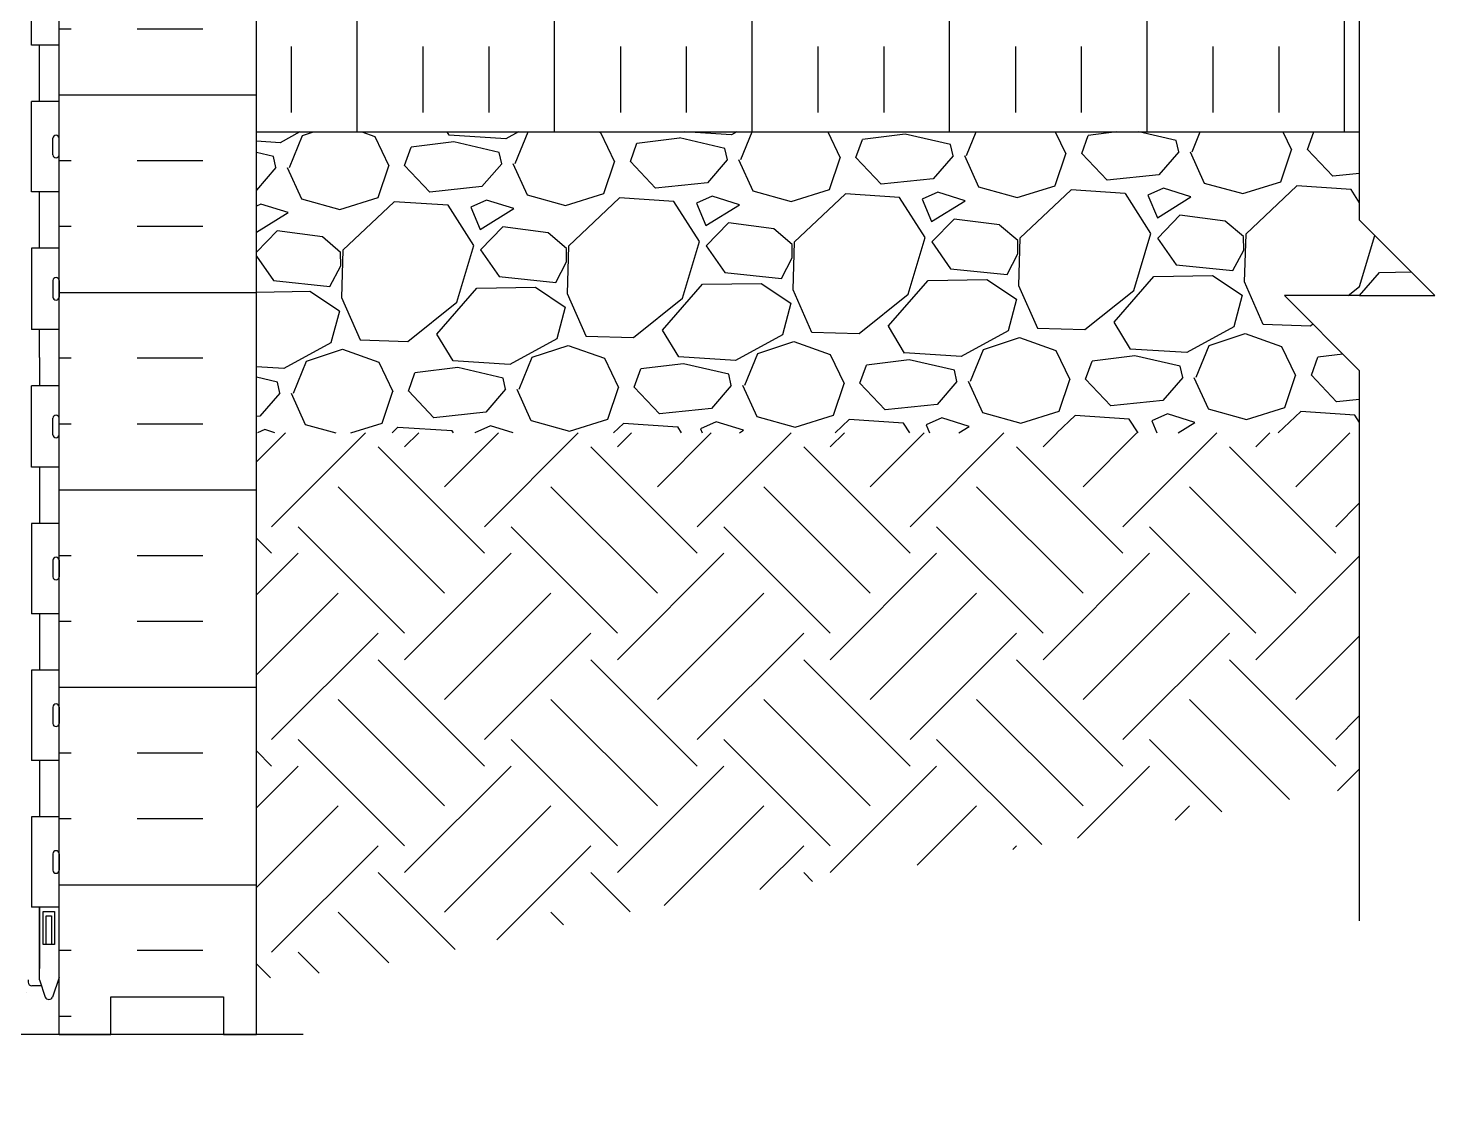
# Model space of a CAD drawing. Header units: inches. Extents: x 45.5 to 101.8, y 21.2 to 93.9.
# Drawn here: x 83.08 to 101.78, y 37.9 to 52.28 of the extents above; entities that cross this region are included whole.
import ezdxf

# ---------------------------------------------------------------- set-up
doc = ezdxf.new("R2010")
doc.units = ezdxf.units.IN
doc.header["$LTSCALE"] = 0.5
doc.header["$MEASUREMENT"] = 0
for name, color, linetype in [('HATCH', 12, 'Continuous'), ('line25', 2, 'Continuous'), ('LINE50', 5, 'Continuous'), ('LINE9', 9, 'Continuous'), ('TEXT', 4, 'Continuous'), ('Web_Edge', 9, 'Continuous')]:
    doc.layers.add(name, color=color, linetype=linetype)

msp = doc.modelspace()

# ---------------------------------------------------------------- hatches: boundary and pattern name
at = {"layer": 'HATCH'}
h = msp.add_hatch(dxfattribs=at)
h.set_pattern_fill('INSUL', color=256, scale=7, style=0)
h.set_pattern_definition([(180, (3009.6541, -358.109), (0, 2.625), []), (180, (3009.6541, -357.234), (0, 2.625), [0.875, -0.875]), (180, (3009.6541, -356.359), (0, 2.625), [0.875, -0.875])])
h.paths.add_polyline_path([(86.118, 38.901), (85.68, 38.901), (85.68, 39.401), (84.18, 39.401), (84.18, 38.901), (83.493, 38.901), (83.493, 56.901), (84.18, 56.901), (84.18, 57.401), (85.68, 57.401), (85.68, 56.901), (86.118, 56.901)])
h = msp.add_hatch(dxfattribs=at)
h.set_pattern_fill('INSUL', color=256, scale=7, angle=90, style=0)
h.set_pattern_definition([(270, (111.077, 81.783), (-2.625, -2e-16), []), (270, (110.202, 81.783), (-2.625, -2e-16), [0.875, -0.875]), (270, (109.327, 81.783), (-2.625, -2e-16), [0.875, -0.875])])
h.paths.add_polyline_path([(100.778, 52.901), (100.778, 50.901), (86.118, 50.901), (86.118, 52.901)])
h = msp.add_hatch(dxfattribs=at)
h.set_pattern_fill('AR-CONC', color=256, scale=0.5)
edge = h.paths.add_edge_path()
edge.add_line((83.259, 39.549), (83.133, 39.549))
edge.add_arc((83.133, 39.599), 0.05, 180, 270, ccw=False)
edge.add_line((83.083, 39.599), (83.083, 39.629))
edge.add_line((83.083, 39.629), (82.983, 39.629))
edge.add_line((82.983, 39.629), (82.983, 41.119))
edge.add_arc((82.808, 41.042), 0.19, 23.6297, 81.5172)
edge.add_arc((82.852, 41.43), 0.2, 172.8929, 265.5899, ccw=False)
edge.add_arc((82.279, 41.436), 0.375, 2.9237, 239.8675)
edge.add_arc((82.005, 40.831), 0.293, -151.3615, 73.0731, ccw=False)
edge.add_spline(control_points=[(81.741, 40.703), (81.655, 40.87), (81.402, 41.36), (81.207, 42.041), (80.882, 42.171)], knot_values=[0, 0, 0, 0, 0.579211, 1.703896, 1.703896, 1.703896, 1.703896], degree=3, periodic=0)
edge.add_spline(control_points=[(80.882, 42.171), (80.832, 42.191), (80.778, 42.204), (80.721, 42.212)], knot_values=[1.703896, 1.703896, 1.703896, 1.703896, 1.875321, 1.875321, 1.875321, 1.875321], degree=3, periodic=0)
edge.add_arc((80.68, 41.714), 0.5, 85.2926, 251.7937)
edge.add_arc((80.334, 41.089), 0.242, -90, 38.2327, ccw=False)
edge.add_spline(control_points=[(80.334, 40.847), (80.213, 40.845), (79.393, 41.196), (79.148, 41.644), (79.009, 41.924)], knot_values=[0.038125, 0.038125, 0.038125, 0.038125, 0.320663, 1.237398, 1.237398, 1.237398, 1.237398], degree=3, periodic=0)
edge.add_spline(control_points=[(79.009, 41.924), (79.006, 41.93), (79.003, 41.936), (78.999, 41.943)], knot_values=[1.237398, 1.237398, 1.237398, 1.237398, 1.258119, 1.258119, 1.258119, 1.258119], degree=3, periodic=0)
edge.add_arc((78.555, 41.714), 0.5, 28.0795, 224.1875)
edge.add_spline(control_points=[(78.197, 41.365), (78.304, 41.202), (78.664, 41.112), (78.741, 40.616), (78.193, 40.38), (77.789, 40.352), (77.493, 40.331)], knot_values=[0.229407, 0.229407, 0.229407, 0.229407, 0.844432, 1.128849, 1.464331, 2.389004, 2.389004, 2.389004, 2.389004], degree=3, periodic=0)
edge.add_spline(control_points=[(77.493, 40.331), (77.297, 40.345), (77.102, 40.358), (76.901, 40.397)], knot_values=[1.780122, 1.780122, 1.780122, 1.780122, 2.389004, 2.389004, 2.389004, 2.389004], degree=3, periodic=0)
edge.add_line((76.901, 40.397), (76.901, 39.703))
edge.add_line((76.901, 39.703), (77.098, 39.901))
edge.add_line((77.098, 39.901), (77.098, 38.901))
edge.add_line((77.098, 38.901), (77.098, 37.901))
edge.add_line((77.098, 37.901), (78.098, 38.901))
edge.add_line((78.098, 38.901), (83.493, 38.901))
edge.add_line((83.493, 38.901), (83.493, 39.66))
edge.add_line((83.493, 39.66), (83.414, 39.418))
edge.add_arc((83.358, 39.426), 0.0567, 208.0725, 351.9515, ccw=False)
edge.add_line((83.308, 39.399), (83.259, 39.549))
edge = h.paths.add_edge_path()
edge.add_spline(control_points=[(76.901, 40.397), (76.796, 40.418), (76.576, 40.473), (76.244, 40.616), (76.321, 41.112), (76.681, 41.202), (76.789, 41.365)], knot_values=[0.229407, 0.229407, 0.229407, 0.229407, 0.545198, 0.88068, 1.165097, 1.780122, 1.780122, 1.780122, 1.780122], degree=3, periodic=0)
edge.add_arc((76.43, 41.714), 0.5, 315.8125, 340.2231)
edge.add_line((76.901, 41.545), (76.901, 41.883))
edge.add_arc((76.43, 41.714), 0.5, 19.7769, 155.181)
edge.add_spline(control_points=[(75.976, 41.924), (75.837, 41.644), (75.592, 41.196), (74.772, 40.845), (74.651, 40.847)], knot_values=[0.038125, 0.038125, 0.038125, 0.038125, 0.95486, 1.237398, 1.237398, 1.237398, 1.237398], degree=3, periodic=0)
edge.add_arc((74.651, 41.089), 0.242, 141.7673, 270, ccw=False)
edge.add_arc((74.305, 41.714), 0.5, 288.2063, 454.7074)
edge.add_spline(control_points=[(74.264, 42.212), (74.207, 42.204), (74.153, 42.191), (74.103, 42.171)], knot_values=[1.703896, 1.703896, 1.703896, 1.703896, 1.875321, 1.875321, 1.875321, 1.875321], degree=3, periodic=0)
edge.add_spline(control_points=[(74.103, 42.171), (73.778, 42.041), (73.583, 41.36), (73.33, 40.87), (73.244, 40.703)], knot_values=[0, 0, 0, 0, 1.124685, 1.703896, 1.703896, 1.703896, 1.703896], degree=3, periodic=0)
edge.add_arc((72.98, 40.831), 0.293, 106.9269, 334.2016, ccw=False)
edge.add_arc((72.707, 41.436), 0.375, 300.1325, 537.0763)
edge.add_arc((72.133, 41.43), 0.2, -85.5924, 7.1071, ccw=False)
edge.add_arc((72.177, 41.042), 0.19, 98.4841, 156.3684)
edge.add_line((72.003, 41.119), (72.003, 39.629))
edge.add_line((72.003, 39.629), (71.903, 39.629))
edge.add_line((71.903, 39.629), (71.903, 39.599))
edge.add_arc((71.853, 39.599), 0.05, -90, 0, ccw=False)
edge.add_line((71.853, 39.549), (71.726, 39.549))
edge.add_line((71.726, 39.549), (71.684, 39.418))
edge.add_arc((71.628, 39.426), 0.0567, 208.0725, 351.9515, ccw=False)
edge.add_line((71.578, 39.399), (71.493, 39.66))
edge.add_line((71.493, 39.66), (71.493, 38.901))
edge.add_line((71.493, 38.901), (76.098, 38.901))
edge.add_line((76.098, 38.901), (76.901, 39.703))
edge.add_line((76.901, 39.703), (76.901, 40.397))

# ---------------------------------------------------------------- linework, layer by layer
for p, q in [((86.694, 50.901), (86.431, 50.757)), ((86.729, 50.852), (86.875, 50.901)), ((87.516, 50.901), (87.689, 50.839)), ((88.68, 50.856), (88.653, 50.901)), ((89.43, 50.809), (88.679, 50.856)), ((89.598, 50.901), (89.43, 50.809)), ((89.556, 50.481), (89.727, 50.901)), ((90.662, 50.901), (90.689, 50.891)), ((90.689, 50.891), (90.876, 50.504)), ((92.43, 50.862), (91.81, 50.901)), ((92.501, 50.901), (92.43, 50.861)), ((92.555, 50.534), (92.705, 50.901)), ((93.709, 50.901), (93.875, 50.557)), ((94.74, 50.872), (94.171, 50.802)), ((95.342, 50.732), (94.74, 50.872)), ((95.555, 50.586), (95.683, 50.901)), ((96.734, 50.901), (96.875, 50.609)), ((97.085, 50.613), (97.171, 50.854)), ((97.548, 50.901), (97.171, 50.854)), ((98.342, 50.785), (97.842, 50.901)), ((98.554, 50.638), (98.661, 50.901)), ((99.759, 50.901), (99.874, 50.661)), ((100.084, 50.665), (100.168, 50.901)), ((86.431, 50.757), (86.118, 50.777)), ((86.556, 50.429), (86.729, 50.852)), ((87.689, 50.839), (87.876, 50.452)), ((88.086, 50.456), (88.172, 50.697)), ((88.741, 50.767), (88.172, 50.697)), ((89.343, 50.628), (88.741, 50.767)), ((91.086, 50.508), (91.171, 50.75)), ((91.74, 50.819), (91.172, 50.749)), ((92.343, 50.68), (91.74, 50.82)), ((92.376, 50.53), (92.343, 50.68)), ((94.085, 50.56), (94.171, 50.802)), ((95.375, 50.583), (95.342, 50.732)), ((98.375, 50.635), (98.342, 50.785)), ((100.42, 50.311), (100.084, 50.666)), ((86.344, 50.575), (86.118, 50.628)), ((86.376, 50.426), (86.344, 50.575)), ((89.376, 50.478), (89.343, 50.628)), ((89.526, 50.481), (89.713, 50.064)), ((90.733, 50.082), (90.876, 50.504)), ((91.422, 50.154), (91.086, 50.509)), ((92.375, 50.531), (92.111, 50.226)), ((92.525, 50.533), (92.713, 50.116)), ((93.733, 50.134), (93.875, 50.557)), ((94.421, 50.207), (94.085, 50.561)), ((95.375, 50.583), (95.11, 50.278)), ((95.525, 50.586), (95.712, 50.169)), ((96.732, 50.187), (96.875, 50.609)), ((97.421, 50.259), (97.085, 50.613)), ((98.375, 50.635), (98.11, 50.331)), ((98.524, 50.638), (98.712, 50.221)), ((99.732, 50.239), (99.874, 50.662)), ((86.376, 50.426), (86.118, 50.128)), ((86.526, 50.428), (86.714, 50.012)), ((87.733, 50.03), (87.876, 50.452)), ((88.422, 50.102), (88.086, 50.456)), ((89.376, 50.478), (89.111, 50.174)), ((98.11, 50.331), (97.421, 50.259)), ((100.778, 50.348), (100.42, 50.311)), ((89.111, 50.174), (88.422, 50.102)), ((92.111, 50.226), (91.422, 50.154)), ((92.713, 50.116), (93.225, 49.975)), ((93.225, 49.975), (93.733, 50.134)), ((95.11, 50.278), (94.421, 50.206)), ((95.712, 50.169), (96.225, 50.028)), ((96.225, 50.028), (96.732, 50.186)), ((96.943, 50.13), (96.264, 49.488)), ((97.664, 50.083), (96.943, 50.13)), ((98.173, 50.152), (97.965, 50.058)), ((98.535, 50.038), (98.173, 50.152)), ((98.712, 50.221), (99.224, 50.08)), ((99.224, 50.08), (99.732, 50.239)), ((99.943, 50.183), (99.264, 49.541)), ((100.664, 50.135), (99.943, 50.182)), ((100.778, 49.956), (100.664, 50.135)), ((86.175, 49.942), (86.118, 49.916)), ((86.537, 49.829), (86.175, 49.942)), ((86.714, 50.012), (87.226, 49.87)), ((87.226, 49.87), (87.734, 50.029)), ((87.945, 49.973), (87.266, 49.331)), ((88.666, 49.926), (87.945, 49.973)), ((89.005, 49.392), (88.666, 49.926)), ((89.174, 49.995), (88.966, 49.901)), ((89.536, 49.881), (89.174, 49.995)), ((89.713, 50.064), (90.226, 49.923)), ((90.226, 49.923), (90.733, 50.082)), ((90.944, 50.025), (90.265, 49.384)), ((91.665, 49.978), (90.944, 50.025)), ((92.005, 49.444), (91.665, 49.978)), ((91.965, 49.953), (92.091, 49.655)), ((92.174, 50.047), (91.966, 49.953)), ((92.091, 49.655), (92.536, 49.933)), ((92.536, 49.933), (92.174, 50.047)), ((93.944, 50.078), (93.265, 49.436)), ((94.665, 50.03), (93.944, 50.078)), ((95.004, 49.496), (94.665, 50.031)), ((95.173, 50.099), (94.965, 50.006)), ((94.965, 50.006), (95.09, 49.708)), ((95.09, 49.708), (95.535, 49.986)), ((95.536, 49.986), (95.174, 50.099)), ((98.004, 49.549), (97.665, 50.083)), ((97.965, 50.058), (98.09, 49.76)), ((98.09, 49.76), (98.535, 50.038)), ((86.118, 49.567), (86.537, 49.829)), ((88.966, 49.901), (89.091, 49.603)), ((89.091, 49.603), (89.536, 49.881)), ((95.39, 49.743), (95.095, 49.438)), ((95.991, 49.664), (95.39, 49.743)), ((98.389, 49.795), (98.095, 49.49)), ((98.991, 49.716), (98.389, 49.795)), ((86.391, 49.586), (86.118, 49.303)), ((86.993, 49.507), (86.391, 49.586)), ((89.391, 49.638), (89.096, 49.333)), ((89.992, 49.559), (89.391, 49.638)), ((90.236, 49.353), (89.992, 49.558)), ((92.39, 49.691), (92.095, 49.385)), ((92.992, 49.611), (92.39, 49.691)), ((93.236, 49.405), (92.992, 49.611)), ((96.235, 49.457), (95.992, 49.663)), ((97.777, 48.794), (98.004, 49.549)), ((99.235, 49.51), (98.991, 49.716)), ((87.236, 49.3), (86.993, 49.506)), ((88.778, 48.637), (89.005, 49.391)), ((90.265, 49.384), (90.246, 48.753)), ((91.778, 48.69), (92.004, 49.444)), ((92.095, 49.386), (92.342, 49.03)), ((93.238, 49.225), (93.235, 49.405)), ((93.265, 49.436), (93.246, 48.806)), ((94.777, 48.742), (95.004, 49.496)), ((95.095, 49.438), (95.341, 49.082)), ((96.238, 49.278), (96.235, 49.458)), ((96.264, 49.488), (96.245, 48.858)), ((98.094, 49.49), (98.341, 49.134)), ((99.238, 49.33), (99.234, 49.51)), ((99.264, 49.541), (99.245, 48.91)), ((100.776, 48.847), (100.98, 49.525)), ((86.118, 49.25), (86.343, 48.925)), ((87.239, 49.121), (87.236, 49.301)), ((87.266, 49.331), (87.247, 48.701)), ((89.096, 49.333), (89.342, 48.977)), ((90.094, 48.9), (90.239, 49.173)), ((90.239, 49.173), (90.236, 49.353)), ((93.093, 48.953), (93.238, 49.225)), ((96.093, 49.005), (96.238, 49.278)), ((99.092, 49.058), (99.238, 49.33)), ((87.094, 48.848), (87.239, 49.121)), ((92.342, 49.03), (93.093, 48.953)), ((95.341, 49.082), (96.093, 49.005)), ((98.043, 48.979), (98.823, 48.993)), ((98.341, 49.134), (99.092, 49.057)), ((98.823, 48.993), (99.218, 48.73)), ((100.778, 48.727), (101.043, 49.032)), ((101.043, 49.032), (101.466, 49.039)), ((86.343, 48.925), (87.094, 48.848)), ((88.515, 48.213), (89.045, 48.822)), ((89.045, 48.822), (89.825, 48.836)), ((89.342, 48.977), (90.094, 48.9)), ((89.825, 48.836), (90.219, 48.573)), ((91.515, 48.265), (92.044, 48.875)), ((92.044, 48.875), (92.824, 48.888)), ((92.824, 48.888), (93.219, 48.625)), ((93.245, 48.806), (93.495, 48.24)), ((94.514, 48.318), (95.044, 48.927)), ((95.044, 48.927), (95.824, 48.94)), ((95.824, 48.941), (96.218, 48.678)), ((96.245, 48.858), (96.495, 48.293)), ((97.514, 48.37), (98.043, 48.979)), ((99.245, 48.911), (99.494, 48.345)), ((100.627, 48.727), (100.776, 48.847)), ((86.118, 48.771), (86.825, 48.783)), ((86.825, 48.784), (87.22, 48.521)), ((87.246, 48.701), (87.496, 48.135)), ((88.127, 48.116), (88.778, 48.638)), ((90.246, 48.753), (90.496, 48.188)), ((91.127, 48.168), (91.778, 48.69)), ((93.219, 48.625), (93.106, 48.203)), ((94.126, 48.221), (94.777, 48.742)), ((96.219, 48.677), (96.106, 48.255)), ((97.126, 48.273), (97.777, 48.794)), ((99.218, 48.73), (99.105, 48.308)), ((87.22, 48.52), (87.107, 48.098)), ((90.219, 48.573), (90.107, 48.151)), ((91.731, 47.909), (91.515, 48.265)), ((93.496, 48.24), (94.126, 48.221)), ((94.731, 47.961), (94.515, 48.317)), ((96.106, 48.255), (95.482, 47.914)), ((96.495, 48.292), (97.126, 48.273)), ((97.731, 48.014), (97.514, 48.37)), ((99.105, 48.308), (98.481, 47.967)), ((99.495, 48.344), (100.125, 48.325)), ((100.125, 48.325), (100.156, 48.35)), ((87.107, 48.098), (86.483, 47.757)), ((87.496, 48.135), (88.127, 48.116)), ((88.732, 47.856), (88.516, 48.213)), ((90.107, 48.15), (89.483, 47.81)), ((89.781, 47.905), (90.258, 48.063)), ((90.258, 48.063), (90.741, 47.892)), ((90.496, 48.187), (91.126, 48.168)), ((93.106, 48.203), (92.482, 47.862)), ((92.78, 47.957), (93.258, 48.116)), ((93.258, 48.116), (93.741, 47.944)), ((95.78, 48.01), (96.257, 48.168)), ((96.257, 48.168), (96.74, 47.996)), ((98.607, 47.639), (98.779, 48.062)), ((98.78, 48.062), (99.257, 48.22)), ((99.257, 48.22), (99.74, 48.049)), ((99.74, 48.049), (99.927, 47.662)), ((86.781, 47.852), (87.259, 48.011)), ((87.259, 48.011), (87.742, 47.839)), ((89.608, 47.482), (89.781, 47.905)), ((90.741, 47.892), (90.928, 47.505)), ((92.482, 47.862), (91.731, 47.909)), ((92.608, 47.534), (92.78, 47.957)), ((93.741, 47.944), (93.928, 47.557)), ((94.792, 47.872), (94.224, 47.802)), ((95.482, 47.915), (94.731, 47.962)), ((95.395, 47.733), (94.792, 47.872)), ((95.607, 47.586), (95.78, 48.01)), ((96.74, 47.996), (96.927, 47.609)), ((97.792, 47.925), (97.223, 47.855)), ((98.481, 47.967), (97.73, 48.014)), ((98.394, 47.785), (97.792, 47.925)), ((100.137, 47.666), (100.222, 47.907)), ((100.557, 47.948), (100.223, 47.907)), ((86.483, 47.758), (86.118, 47.78)), ((86.609, 47.429), (86.781, 47.852)), ((87.742, 47.839), (87.929, 47.452)), ((88.138, 47.456), (88.224, 47.698)), ((88.793, 47.767), (88.224, 47.698)), ((89.482, 47.81), (88.732, 47.857)), ((89.396, 47.628), (88.793, 47.768)), ((91.138, 47.509), (91.224, 47.75)), ((91.793, 47.82), (91.224, 47.75)), ((92.395, 47.681), (91.793, 47.82)), ((92.428, 47.531), (92.395, 47.68)), ((94.138, 47.561), (94.223, 47.802)), ((95.427, 47.583), (95.395, 47.733)), ((97.137, 47.613), (97.223, 47.855)), ((98.427, 47.636), (98.394, 47.785)), ((86.396, 47.576), (86.118, 47.64)), ((86.429, 47.426), (86.396, 47.576)), ((89.428, 47.479), (89.396, 47.628)), ((90.785, 47.082), (90.928, 47.505)), ((91.474, 47.155), (91.138, 47.509)), ((92.428, 47.531), (92.163, 47.226)), ((92.578, 47.534), (92.765, 47.117)), ((93.785, 47.135), (93.928, 47.557)), ((94.474, 47.207), (94.138, 47.561)), ((95.427, 47.583), (95.163, 47.279)), ((95.577, 47.586), (95.765, 47.169)), ((96.784, 47.187), (96.927, 47.61)), ((97.473, 47.26), (97.137, 47.614)), ((98.427, 47.636), (98.162, 47.331)), ((98.577, 47.638), (98.764, 47.222)), ((99.784, 47.239), (99.927, 47.662)), ((100.473, 47.312), (100.137, 47.666)), ((86.429, 47.426), (86.164, 47.122)), ((86.579, 47.429), (86.766, 47.012)), ((87.786, 47.03), (87.928, 47.453)), ((88.475, 47.102), (88.138, 47.457)), ((89.428, 47.479), (89.164, 47.174)), ((89.578, 47.481), (89.765, 47.064)), ((98.162, 47.331), (97.473, 47.259)), ((100.778, 47.343), (100.473, 47.311)), ((86.164, 47.122), (86.118, 47.117)), ((89.164, 47.174), (88.475, 47.102)), ((92.163, 47.226), (91.474, 47.154)), ((92.765, 47.117), (93.278, 46.976)), ((93.278, 46.976), (93.785, 47.135)), ((95.163, 47.279), (94.474, 47.207)), ((95.765, 47.169), (96.277, 47.028)), ((96.277, 47.028), (96.785, 47.187)), ((96.996, 47.131), (96.752, 46.901)), ((97.717, 47.083), (96.996, 47.131)), ((98.225, 47.152), (98.017, 47.058)), ((98.587, 47.038), (98.225, 47.152)), ((98.764, 47.221), (99.277, 47.08)), ((99.277, 47.08), (99.784, 47.239)), ((99.995, 47.183), (99.696, 46.901)), ((100.716, 47.135), (99.995, 47.183)), ((100.778, 47.038), (100.716, 47.136)), ((86.227, 46.943), (86.133, 46.901)), ((86.361, 46.901), (86.227, 46.943)), ((86.766, 47.012), (87.171, 46.901)), ((87.373, 46.901), (87.786, 47.03)), ((87.997, 46.974), (87.92, 46.901)), ((88.718, 46.926), (87.997, 46.973)), ((88.734, 46.901), (88.718, 46.926)), ((89.227, 46.995), (89.018, 46.901)), ((89.528, 46.901), (89.227, 46.995)), ((89.766, 47.064), (90.278, 46.923)), ((90.278, 46.923), (90.785, 47.082)), ((90.996, 47.026), (90.864, 46.901)), ((91.717, 46.978), (90.996, 47.026)), ((91.767, 46.901), (91.718, 46.979)), ((92.226, 47.047), (92.018, 46.954)), ((92.018, 46.954), (92.04, 46.901)), ((92.588, 46.934), (92.226, 47.047)), ((92.535, 46.901), (92.588, 46.934)), ((93.996, 47.078), (93.808, 46.901)), ((94.717, 47.031), (93.996, 47.078)), ((94.8, 46.901), (94.717, 47.031)), ((95.226, 47.1), (95.017, 47.006)), ((95.017, 47.006), (95.062, 46.901)), ((95.588, 46.986), (95.226, 47.1)), ((95.451, 46.901), (95.588, 46.986)), ((97.833, 46.901), (97.717, 47.083)), ((98.017, 47.058), (98.083, 46.901)), ((98.366, 46.901), (98.587, 47.038)), ((86.118, 46.513), (86.505, 46.901)), ((86.319, 45.653), (87.566, 46.901)), ((88.086, 46.714), (88.273, 46.901)), ((88.617, 46.183), (89.334, 46.901)), ((89.018, 46.901), (89.019, 46.901)), ((89.147, 45.653), (90.394, 46.901)), ((90.915, 46.714), (91.102, 46.901)), ((91.445, 46.183), (92.162, 46.901)), ((91.975, 45.653), (93.223, 46.901)), ((93.743, 46.714), (93.93, 46.901)), ((94.274, 46.183), (94.991, 46.901)), ((94.804, 45.653), (96.051, 46.901)), ((96.572, 46.714), (96.758, 46.901)), ((97.102, 46.183), (97.819, 46.901)), ((97.632, 45.653), (98.88, 46.901)), ((99.4, 46.714), (99.587, 46.901)), ((99.93, 46.183), (100.647, 46.901)), ((89.147, 45.3), (87.733, 46.714)), ((91.975, 45.3), (90.561, 46.714)), ((94.804, 45.3), (93.39, 46.714)), ((97.632, 45.3), (96.218, 46.714)), ((100.461, 45.3), (99.047, 46.714)), ((88.617, 44.769), (87.202, 46.183)), ((91.445, 44.769), (90.031, 46.183)), ((94.274, 44.769), (92.859, 46.183)), ((97.102, 44.769), (95.688, 46.183)), ((99.93, 44.769), (98.516, 46.183)), ((100.461, 45.653), (100.778, 45.971)), ((88.086, 44.239), (86.672, 45.653)), ((90.915, 44.239), (89.501, 45.653)), ((93.743, 44.239), (92.329, 45.653)), ((96.572, 44.239), (95.157, 45.653)), ((99.4, 44.239), (97.986, 45.653)), ((86.319, 45.3), (86.118, 45.501)), ((86.118, 44.745), (86.672, 45.3)), ((88.086, 43.885), (89.501, 45.3)), ((90.915, 43.885), (92.329, 45.3)), ((93.743, 43.885), (95.157, 45.3)), ((96.572, 43.885), (97.986, 45.3)), ((99.4, 43.885), (100.778, 45.264)), ((86.118, 43.684), (87.202, 44.769)), ((88.617, 43.355), (90.031, 44.769)), ((91.445, 43.355), (92.859, 44.769)), ((94.274, 43.355), (95.688, 44.769)), ((97.102, 43.355), (98.516, 44.769)), ((86.319, 42.825), (87.733, 44.239)), ((89.147, 42.825), (90.561, 44.239)), ((91.975, 42.825), (93.39, 44.239)), ((94.804, 42.825), (96.218, 44.239)), ((97.632, 42.825), (99.047, 44.239)), ((99.93, 43.355), (100.778, 44.203)), ((89.147, 42.471), (87.733, 43.885)), ((91.975, 42.471), (90.561, 43.885)), ((94.804, 42.471), (93.39, 43.885)), ((97.632, 42.471), (96.218, 43.885)), ((100.461, 42.471), (99.047, 43.885)), ((88.617, 41.941), (87.202, 43.355)), ((91.445, 41.941), (90.031, 43.355)), ((94.274, 41.941), (92.859, 43.355)), ((97.102, 41.941), (95.688, 43.355)), ((99.845, 42.027), (98.516, 43.355)), ((100.461, 42.825), (100.778, 43.142)), ((88.086, 41.411), (86.672, 42.825)), ((90.915, 41.411), (89.501, 42.825)), ((93.743, 41.411), (92.329, 42.825)), ((96.554, 41.428), (95.157, 42.825)), ((98.946, 41.864), (97.986, 42.825)), ((86.319, 42.471), (86.118, 42.672)), ((86.118, 41.917), (86.672, 42.471)), ((88.086, 41.057), (89.501, 42.471)), ((90.915, 41.057), (92.329, 42.471)), ((93.743, 41.057), (95.157, 42.471)), ((97.027, 41.513), (97.986, 42.471)), ((100.485, 42.142), (100.778, 42.435)), ((86.118, 40.856), (87.202, 41.941)), ((88.617, 40.527), (90.031, 41.941)), ((91.536, 40.617), (92.859, 41.941)), ((94.9, 41.153), (95.688, 41.941)), ((98.326, 41.751), (98.516, 41.941)), ((86.319, 39.996), (87.733, 41.411)), ((89.31, 40.16), (90.561, 41.411)), ((92.808, 40.829), (93.39, 41.411)), ((96.168, 41.36), (96.218, 41.411)), ((88.758, 40.032), (87.733, 41.057)), ((91.083, 40.535), (90.561, 41.057)), ((93.508, 40.938), (93.39, 41.057)), ((87.877, 39.853), (87.202, 40.527)), ((90.197, 40.36), (90.031, 40.527)), ((86.305, 39.656), (86.118, 39.844)), ((86.951, 39.717), (86.672, 39.996))]:
    msp.add_line(p, q, dxfattribs=at)
at = {"layer": 'line25'}
for p, q in [((83.493, 38.901), (83.493, 56.901)), ((83.128, 52.056), (83.128, 53.256)), ((83.493, 52.056), (83.128, 52.056)), ((83.493, 51.306), (83.128, 51.306)), ((83.128, 50.106), (83.128, 51.306)), ((83.453, 50.856), (83.453, 50.856)), ((86.118, 50.901), (100.778, 50.901)), ((86.118, 50.901), (100.778, 50.901)), ((83.413, 50.596), (83.413, 50.816)), ((83.493, 50.596), (83.493, 50.816)), ((83.493, 50.761), (83.493, 50.761)), ((83.453, 50.556), (83.453, 50.556)), ((83.493, 50.651), (83.493, 50.651)), ((83.493, 50.106), (83.128, 50.106)), ((83.493, 49.356), (83.128, 49.356)), ((83.128, 49.356), (83.128, 48.276)), ((83.413, 48.926), (83.413, 48.706)), ((83.453, 48.966), (83.453, 48.966)), ((83.493, 48.926), (83.493, 48.706)), ((83.493, 48.871), (83.493, 48.871)), ((83.453, 48.666), (83.453, 48.666)), ((83.493, 48.761), (83.493, 48.761)), ((83.493, 48.276), (83.128, 48.276)), ((83.493, 47.526), (83.128, 47.526)), ((83.128, 46.446), (83.128, 47.526)), ((83.453, 47.136), (83.453, 47.136)), ((83.413, 46.876), (83.413, 47.096)), ((83.493, 46.876), (83.493, 47.096)), ((83.493, 47.041), (83.493, 47.041)), ((83.493, 46.931), (83.493, 46.931)), ((83.453, 46.836), (83.453, 46.836)), ((83.493, 46.446), (83.128, 46.446)), ((83.493, 45.696), (83.128, 45.696)), ((83.128, 45.696), (83.128, 44.496)), ((83.453, 45.246), (83.453, 45.246)), ((83.413, 45.206), (83.413, 44.986)), ((83.493, 45.206), (83.493, 44.986)), ((83.493, 45.151), (83.493, 45.151)), ((83.453, 44.946), (83.453, 44.946)), ((83.493, 45.041), (83.493, 45.041)), ((83.493, 44.496), (83.128, 44.496)), ((83.493, 43.746), (83.128, 43.746)), ((83.128, 43.746), (83.128, 42.546)), ((83.413, 43.256), (83.413, 43.036)), ((83.493, 43.256), (83.493, 43.036)), ((83.493, 43.201), (83.493, 43.201)), ((83.493, 43.091), (83.493, 43.091)), ((83.453, 42.996), (83.453, 42.996)), ((83.493, 42.546), (83.128, 42.546)), ((83.493, 41.796), (83.128, 41.796)), ((83.128, 41.796), (83.128, 40.596)), ((83.453, 41.346), (83.453, 41.346)), ((83.413, 41.306), (83.413, 41.086)), ((83.493, 41.306), (83.493, 41.086)), ((83.493, 41.251), (83.493, 41.251)), ((83.493, 41.141), (83.493, 41.141)), ((83.453, 41.046), (83.453, 41.046)), ((83.493, 40.596), (83.128, 40.596))]:
    msp.add_line(p, q, dxfattribs=at)
for centre, start, end in [((83.453, 50.816), 90, 180), ((83.453, 50.816), 0, 90), ((83.453, 50.596), 180, 270), ((83.453, 50.596), 270, 0), ((83.453, 48.926), 90, 180), ((83.453, 48.926), 360, 90), ((83.453, 48.706), 180, 270), ((83.453, 48.706), 270, 0), ((83.453, 47.096), 90, 180), ((83.453, 47.096), 0, 90), ((83.453, 46.876), 180, 270), ((83.453, 46.876), 270, 0), ((83.453, 45.206), 90, 180), ((83.453, 45.206), 360, 90), ((83.453, 44.986), 180, 270), ((83.453, 44.986), 270, 0), ((83.453, 43.256), 90, 180), ((83.453, 43.256), 360, 90), ((83.453, 43.036), 180, 270), ((83.453, 43.036), 270, 0), ((83.453, 41.306), 90, 180), ((83.453, 41.306), 360, 90), ((83.453, 41.086), 180, 270), ((83.453, 41.086), 270, 0)]:
    msp.add_arc(centre, 0.04, start, end, dxfattribs=at)
at = {"layer": 'LINE50'}
for p, q in [((86.118, 38.901), (86.118, 56.901)), ((86.118, 50.901), (100.778, 50.901))]:
    msp.add_line(p, q, dxfattribs=at)
msp.add_lwpolyline([(83.493, 38.901), (84.18, 38.901), (84.18, 39.401), (85.68, 39.401), (85.68, 38.901), (86.118, 38.901)], dxfattribs=at)
at = {"layer": 'LINE9'}
for p, q in [((100.778, 49.727), (100.778, 57.684)), ((101.778, 48.727), (100.778, 49.727)), ((100.778, 48.727), (99.778, 48.727)), ((99.778, 48.727), (100.778, 47.727)), ((100.778, 48.727), (101.778, 48.727)), ((100.778, 40.414), (100.778, 47.727)), ((86.737, 38.901), (78.098, 38.901))]:
    msp.add_line(p, q, dxfattribs=at)
at = {"layer": 'TEXT'}
msp.add_lwpolyline([(87.451, 50.507, 0, 0.36, 0), (87.451, 51.587, 0, 0, 0), (87.451, 65.916, 0, 0, 0), (91.517, 65.916, 0, 0, 0)], format="xyseb", dxfattribs=at)
at = {"layer": 'Web_Edge'}
for p, q in [((83.233, 39.629), (83.233, 40.596)), ((83.493, 39.66), (83.408, 39.399)), ((83.083, 39.629), (83.083, 39.599)), ((83.259, 39.549), (83.133, 39.549)), ((83.233, 39.629), (83.308, 39.399))]:
    msp.add_line(p, q, dxfattribs=at)
for points in [[(83.233, 51.306), (83.233, 52.056)], [(83.233, 49.356), (83.233, 50.106)], [(83.233, 47.901), (83.233, 48.276)], [(83.233, 47.901), (83.233, 47.526)], [(83.493, 41.029), (83.493, 47.901)], [(83.233, 46.446), (83.233, 45.696)], [(83.233, 44.496), (83.233, 43.746)], [(83.233, 42.546), (83.233, 41.796)], [(83.233, 40.596), (83.233, 39.779)]]:
    msp.add_lwpolyline(points, dxfattribs=at)
for points in [[(83.283, 40.539), (83.433, 40.539), (83.433, 40.099), (83.283, 40.099)], [(83.323, 40.479), (83.393, 40.479), (83.393, 40.099), (83.323, 40.099)]]:
    msp.add_lwpolyline(points, close=True, dxfattribs=at)
for centre, radius, start, end in [((83.133, 39.599), 0.05, 180, 270), ((83.358, 39.426), 0.0567, 208.0725, 331.9275)]:
    msp.add_arc(centre, radius, start, end, dxfattribs=at)

doc.saveas('drawing.dxf')
